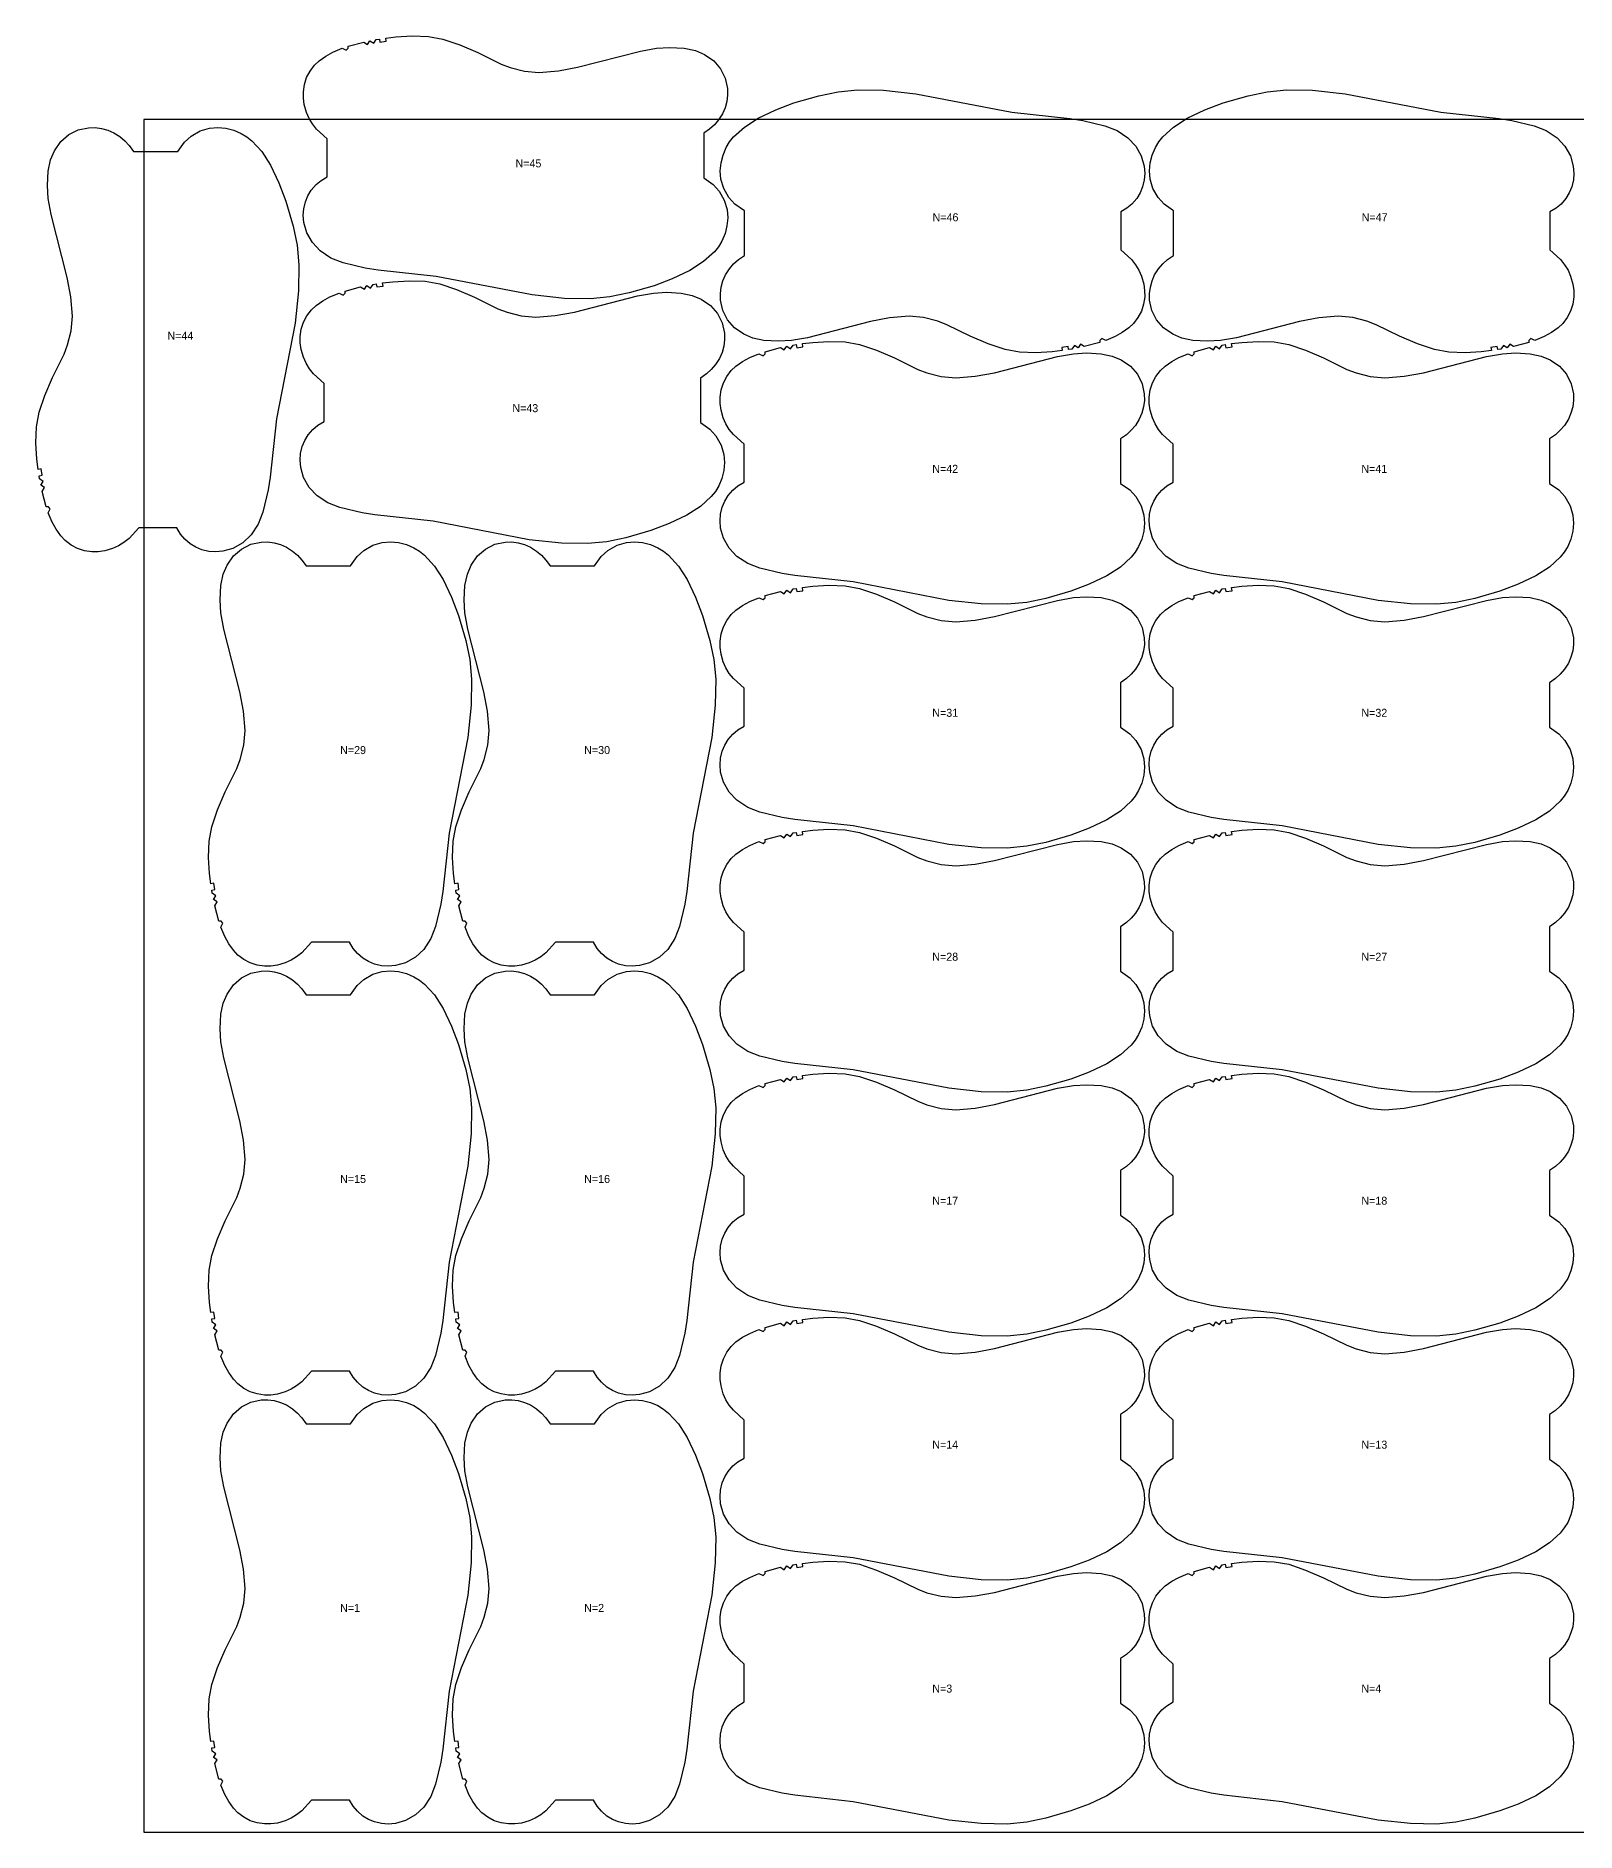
# Model space of a CAD drawing. Header units: inches. Extents: x -67 to 1970, y 0 to 1122.
# Drawn here: x -67 to 895, y 0 to 1122 of the extents above; entities that cross this region are included whole.
import ezdxf

# ---------------------------------------------------------------- set-up
doc = ezdxf.new("R2010")
doc.units = ezdxf.units.IN

msp = doc.modelspace()

# ---------------------------------------------------------------- linework, layer by layer
at = {"layer": '1'}
for points in [[(126.435, 1113.289), (127.669, 1114.4926), (127.695, 1115.8044), (137.345, 1118.4162), (139.713, 1116.8884), (141.258, 1119.2444), (143.582, 1117.6488), (145.193, 1119.9629), (147.167, 1120.2862), (147.479, 1118.3108), (151.396, 1118.8874), (151.124, 1120.8689), (157.473, 1121.6371), (167.613, 1122.2453), (177.764, 1121.8678), (186.758, 1120.2588), (197.341, 1116.6709), (208.559, 1111.8941), (223.14, 1104.7008), (228.838, 1102.5365), (237.693, 1100.2726), (246.788, 1099.4216), (258.927, 1100.4739), (270.922, 1102.6657), (310.28, 1112.8251), (320.295, 1114.5379), (328.402, 1115.0804), (337.529, 1114.5536), (344.472, 1113.0531), (350.099, 1110.7292), (355.935, 1106.6906), (360.258, 1101.718), (363.194, 1095.8221), (364.579, 1089.3802), (364.65, 1085.3188), (364.146, 1081.2863), (363.076, 1077.3685), (361.447, 1073.6508), (359.006, 1069.7869), (356.377, 1066.689), (353.376, 1063.9504), (349.692, 1061.3861), (349.692, 1033.5486), (355.534, 1029.41), (359.304, 1025.302), (362.571, 1019.5747), (364.279, 1013.7363), (364.692, 1008.679), (364.244, 1003.623), (363.002, 998.6993), (361.018, 994.0224), (358.907, 990.5577), (356.367, 987.391), (349.625, 981.2224), (341.135, 975.6581), (330.094, 970.4787), (318.69, 966.1791), (303.078, 961.6478), (291.14, 959.1704), (279.013, 957.959), (262.76, 958.2258), (242.559, 960.4123), (182.688, 971.9384), (146.32, 975.925), (138.288, 977.1765), (124.462, 980.5206), (116.886, 983.432), (110.126, 987.9155), (105.278, 993.1031), (101.755, 999.2628), (99.959, 1005.6032), (99.592, 1010.1591), (99.884, 1014.2096), (100.928, 1018.6567), (102.484, 1022.4073), (104.608, 1025.8673), (107.605, 1029.3144), (110.727, 1031.9121), (114.592, 1034.2513), (114.592, 1057.9596), (107.917, 1064.0749), (105.378, 1067.2416), (103.266, 1070.7063), (101.621, 1074.4237), (100.227, 1079.3081), (99.672, 1083.3316), (99.65, 1087.3948), (100.307, 1091.9131), (101.714, 1096.2586), (103.829, 1100.3104), (106.589, 1103.9508), (109.521, 1106.7535), (113.67, 1109.6844), (118.139, 1112.1042), (123.907, 1114.5201), (126.435, 1113.289)], [(598.339, 933.2483), (597.105, 932.0447), (597.079, 930.7329), (587.429, 928.1211), (585.061, 929.6489), (583.516, 927.2929), (581.192, 928.8885), (579.581, 926.5744), (577.607, 926.2511), (577.295, 928.2265), (573.378, 927.6499), (573.65, 925.6684), (567.302, 924.9002), (557.161, 924.292), (547.01, 924.6695), (538.016, 926.2785), (527.433, 929.8664), (516.215, 934.6432), (501.634, 941.8365), (495.936, 944.0008), (487.081, 946.2647), (477.986, 947.1157), (465.847, 946.0634), (453.852, 943.8716), (414.494, 933.7122), (404.479, 931.9994), (396.372, 931.4569), (387.245, 931.9837), (380.302, 933.4842), (374.675, 935.8081), (368.839, 939.8467), (364.516, 944.8193), (361.58, 950.7152), (360.195, 957.1571), (360.124, 961.2185), (360.628, 965.251), (361.698, 969.1688), (363.327, 972.8865), (365.768, 976.7504), (368.398, 979.8483), (371.398, 982.5869), (375.082, 985.1512), (375.082, 1012.9887), (369.24, 1017.1273), (365.47, 1021.2353), (362.203, 1026.9626), (360.495, 1032.801), (360.082, 1037.8583), (360.53, 1042.9143), (361.772, 1047.838), (363.756, 1052.5149), (365.867, 1055.9796), (368.407, 1059.1463), (375.149, 1065.3149), (383.639, 1070.8792), (394.68, 1076.0586), (406.084, 1080.3582), (421.696, 1084.8895), (433.634, 1087.3669), (445.761, 1088.5783), (462.014, 1088.3115), (482.215, 1086.125), (542.086, 1074.5989), (578.454, 1070.6123), (586.486, 1069.3608), (600.312, 1066.0167), (607.888, 1063.1053), (614.648, 1058.6218), (619.496, 1053.4342), (623.019, 1047.2745), (624.815, 1040.9341), (625.182, 1036.3782), (624.89, 1032.3277), (623.846, 1027.8806), (622.29, 1024.13), (620.166, 1020.67), (617.169, 1017.2229), (614.047, 1014.6252), (610.182, 1012.286), (610.182, 988.5777), (616.857, 982.4624), (619.396, 979.2957), (621.508, 975.831), (623.153, 972.1136), (624.547, 967.2292), (625.102, 963.2057), (625.124, 959.1425), (624.467, 954.6242), (623.06, 950.2787), (620.946, 946.2269), (618.185, 942.5865), (615.253, 939.7838), (611.104, 936.8529), (606.635, 934.4331), (600.867, 932.0172), (598.339, 933.2483)], [(866.369, 933.2473), (865.135, 932.0437), (865.109, 930.7319), (855.459, 928.1201), (853.091, 929.6479), (851.546, 927.2919), (849.222, 928.8875), (847.611, 926.5734), (845.637, 926.2501), (845.325, 928.2255), (841.408, 927.6489), (841.68, 925.6674), (835.332, 924.8992), (825.191, 924.291), (815.04, 924.6685), (806.046, 926.2775), (795.463, 929.8654), (784.245, 934.6422), (769.664, 941.8355), (763.966, 943.9998), (755.111, 946.2637), (746.016, 947.1147), (733.877, 946.0624), (721.882, 943.8706), (682.524, 933.7112), (672.509, 931.9984), (664.402, 931.4559), (655.275, 931.9827), (648.332, 933.4832), (642.705, 935.8071), (636.869, 939.8457), (632.546, 944.8183), (629.61, 950.7142), (628.225, 957.1561), (628.154, 961.2175), (628.658, 965.25), (629.728, 969.1678), (631.357, 972.8855), (633.798, 976.7494), (636.428, 979.8473), (639.428, 982.5859), (643.112, 985.1502), (643.112, 1012.9877), (637.27, 1017.1263), (633.5, 1021.2343), (630.233, 1026.9616), (628.525, 1032.8), (628.112, 1037.8573), (628.56, 1042.9133), (629.802, 1047.837), (631.786, 1052.5139), (633.897, 1055.9786), (636.437, 1059.1453), (643.179, 1065.3139), (651.669, 1070.8782), (662.709, 1076.0576), (674.113, 1080.3572), (689.726, 1084.8885), (701.664, 1087.3659), (713.791, 1088.5773), (730.044, 1088.3105), (750.245, 1086.124), (810.116, 1074.5979), (846.484, 1070.6113), (854.516, 1069.3598), (868.342, 1066.0157), (875.918, 1063.1043), (882.678, 1058.6208), (887.526, 1053.4332), (891.049, 1047.2735), (892.845, 1040.9331), (893.212, 1036.3772), (892.92, 1032.3267), (891.876, 1027.8796), (890.32, 1024.129), (888.196, 1020.669), (885.199, 1017.2219), (882.077, 1014.6242), (878.212, 1012.285), (878.212, 988.5767), (884.887, 982.4614), (887.426, 979.2947), (889.538, 975.83), (891.183, 972.1126), (892.577, 967.2282), (893.132, 963.2047), (893.154, 959.1415), (892.497, 954.6232), (891.09, 950.2777), (888.976, 946.2259), (886.215, 942.5855), (883.283, 939.7828), (879.134, 936.8519), (874.665, 934.4321), (868.897, 932.0162), (866.369, 933.2473)], [(0, 0), (1970, 0), (1970, 1070), (0, 1070), (0, 0)], [(-58.422, 826.7427), (-59.626, 827.9771), (-60.937, 828.0031), (-63.549, 837.6532), (-62.021, 840.0204), (-64.377, 841.5663), (-62.782, 843.8903), (-65.096, 845.5012), (-65.419, 847.4749), (-63.444, 847.7871), (-64.02, 851.7034), (-66.002, 851.4321), (-66.77, 857.7803), (-67.378, 867.9209), (-67.001, 878.0716), (-65.392, 887.0654), (-61.804, 897.649), (-57.027, 908.8667), (-49.834, 923.4474), (-47.669, 929.1458), (-45.406, 938.001), (-44.555, 947.0961), (-45.607, 959.2345), (-47.799, 971.2295), (-57.958, 1010.5879), (-59.671, 1020.6024), (-60.213, 1028.71), (-59.687, 1037.8364), (-58.186, 1044.7798), (-55.862, 1050.4064), (-51.824, 1056.2429), (-46.851, 1060.5656), (-40.955, 1063.5018), (-34.513, 1064.8866), (-30.452, 1064.9582), (-26.419, 1064.4538), (-22.502, 1063.3835), (-18.784, 1061.7547), (-14.92, 1059.3139), (-11.822, 1056.6843), (-9.083, 1053.684), (-6.519, 1049.9998), (21.318, 1049.9998), (25.457, 1055.8419), (29.565, 1059.6117), (35.292, 1062.8784), (41.131, 1064.5871), (46.188, 1064.9998), (51.244, 1064.5517), (56.168, 1063.3095), (60.845, 1061.326), (64.309, 1059.2145), (67.476, 1056.6746), (73.645, 1049.933), (79.209, 1041.4426), (84.388, 1030.4023), (88.688, 1018.9983), (93.219, 1003.3857), (95.697, 991.4474), (96.908, 979.3208), (96.641, 963.0677), (94.455, 942.8665), (82.929, 882.9959), (78.942, 846.6277), (77.69, 838.5959), (74.346, 824.77), (71.435, 817.1935), (66.951, 810.4338), (61.764, 805.5859), (55.604, 802.0627), (49.264, 800.2666), (44.708, 799.9), (40.657, 800.1921), (36.21, 801.2355), (32.46, 802.7914), (29, 804.916), (25.553, 807.9132), (22.955, 811.0348), (20.616, 814.9), (-3.093, 814.9), (-9.208, 808.2252), (-12.375, 805.6854), (-15.839, 803.5738), (-19.557, 801.9286), (-24.441, 800.5351), (-28.465, 799.9799), (-32.528, 799.9578), (-37.046, 800.6151), (-41.392, 802.0214), (-45.443, 804.1363), (-49.084, 806.8971), (-51.887, 809.8289), (-54.817, 813.9777), (-57.237, 818.4465), (-59.653, 824.2152), (-58.422, 826.7427)], [(124.493, 960.355), (125.727, 961.5586), (125.753, 962.8704), (135.403, 965.4822), (137.771, 963.9544), (139.316, 966.3104), (141.64, 964.7148), (143.251, 967.0289), (145.225, 967.3522), (145.537, 965.3768), (149.454, 965.9534), (149.182, 967.9349), (155.531, 968.7031), (165.671, 969.3113), (175.822, 968.9338), (184.816, 967.3248), (195.399, 963.7369), (206.617, 958.9601), (221.198, 951.7668), (226.896, 949.6025), (235.751, 947.3386), (244.846, 946.4876), (256.985, 947.5399), (268.98, 949.7317), (308.338, 959.8911), (318.353, 961.6039), (326.46, 962.1464), (335.587, 961.6196), (342.53, 960.1191), (348.157, 957.7952), (353.993, 953.7566), (358.316, 948.784), (361.252, 942.8881), (362.637, 936.4462), (362.708, 932.3848), (362.204, 928.3523), (361.134, 924.4345), (359.505, 920.7168), (357.064, 916.8529), (354.435, 913.755), (351.434, 911.0164), (347.75, 908.4521), (347.75, 880.6146), (353.592, 876.476), (357.362, 872.368), (360.629, 866.6407), (362.337, 860.8023), (362.75, 855.745), (362.302, 850.689), (361.06, 845.7653), (359.076, 841.0884), (356.965, 837.6237), (354.425, 834.457), (347.683, 828.2884), (339.193, 822.7241), (328.152, 817.5447), (316.748, 813.2451), (301.136, 808.7138), (289.198, 806.2364), (277.071, 805.025), (260.818, 805.2918), (240.617, 807.4783), (180.746, 819.0044), (144.378, 822.991), (136.346, 824.2425), (122.52, 827.5866), (114.944, 830.498), (108.184, 834.9815), (103.336, 840.1691), (99.813, 846.3288), (98.017, 852.6692), (97.65, 857.2251), (97.942, 861.2756), (98.986, 865.7227), (100.542, 869.4733), (102.666, 872.9333), (105.663, 876.3804), (108.785, 878.9781), (112.65, 881.3173), (112.65, 905.0256), (105.975, 911.1409), (103.436, 914.3076), (101.324, 917.7723), (99.679, 921.4897), (98.285, 926.3741), (97.73, 930.3976), (97.708, 934.4608), (98.365, 938.9791), (99.772, 943.3246), (101.887, 947.3764), (104.647, 951.0168), (107.579, 953.8195), (111.728, 956.7504), (116.197, 959.1702), (121.965, 961.5861), (124.493, 960.355)], [(386.753, 922.44), (387.987, 923.6436), (388.013, 924.9554), (397.663, 927.5672), (400.031, 926.0394), (401.576, 928.3954), (403.9, 926.7998), (405.511, 929.1139), (407.485, 929.4372), (407.797, 927.4618), (411.714, 928.0384), (411.442, 930.0199), (417.791, 930.7881), (427.931, 931.3963), (438.082, 931.0188), (447.076, 929.4098), (457.659, 925.8219), (468.877, 921.0451), (483.458, 913.8518), (489.156, 911.6875), (498.011, 909.4236), (507.106, 908.5726), (519.245, 909.6249), (531.24, 911.8167), (570.598, 921.9761), (580.613, 923.6889), (588.72, 924.2314), (597.847, 923.7046), (604.79, 922.2041), (610.417, 919.8802), (616.253, 915.8416), (620.576, 910.869), (623.512, 904.9731), (624.897, 898.5312), (624.968, 894.4698), (624.464, 890.4373), (623.394, 886.5195), (621.765, 882.8018), (619.324, 878.9379), (616.695, 875.84), (613.694, 873.1014), (610.01, 870.5371), (610.01, 842.6996), (615.852, 838.561), (619.622, 834.453), (622.889, 828.7257), (624.597, 822.8873), (625.01, 817.83), (624.562, 812.774), (623.32, 807.8503), (621.336, 803.1734), (619.225, 799.7087), (616.685, 796.542), (609.943, 790.3734), (601.453, 784.8091), (590.412, 779.6297), (579.008, 775.3301), (563.396, 770.7988), (551.458, 768.3214), (539.331, 767.11), (523.078, 767.3768), (502.877, 769.5633), (443.006, 781.0894), (406.638, 785.076), (398.606, 786.3275), (384.78, 789.6716), (377.204, 792.583), (370.444, 797.0665), (365.596, 802.2541), (362.073, 808.4138), (360.277, 814.7542), (359.91, 819.3101), (360.202, 823.3606), (361.246, 827.8077), (362.802, 831.5583), (364.926, 835.0183), (367.923, 838.4654), (371.045, 841.0631), (374.91, 843.4023), (374.91, 867.1106), (368.235, 873.2259), (365.696, 876.3926), (363.584, 879.8573), (361.939, 883.5747), (360.545, 888.4591), (359.99, 892.4826), (359.968, 896.5458), (360.625, 901.0641), (362.032, 905.4096), (364.147, 909.4614), (366.907, 913.1018), (369.839, 915.9045), (373.988, 918.8354), (378.457, 921.2552), (384.225, 923.6711), (386.753, 922.44)], [(654.751, 922.44), (655.985, 923.6436), (656.011, 924.9554), (665.661, 927.5672), (668.029, 926.0394), (669.575, 928.3954), (671.899, 926.7998), (673.509, 929.1139), (675.483, 929.4372), (675.795, 927.4618), (679.712, 928.0384), (679.44, 930.0199), (685.789, 930.7881), (695.929, 931.3963), (706.08, 931.0188), (715.074, 929.4098), (725.657, 925.8219), (736.875, 921.0451), (751.456, 913.8518), (757.154, 911.6875), (766.009, 909.4236), (775.104, 908.5726), (787.243, 909.6249), (799.238, 911.8167), (838.596, 921.9761), (848.611, 923.6889), (856.718, 924.2314), (865.845, 923.7046), (872.788, 922.2041), (878.415, 919.8802), (884.251, 915.8416), (888.574, 910.869), (891.51, 904.9731), (892.895, 898.5312), (892.966, 894.4698), (892.462, 890.4373), (891.392, 886.5195), (889.763, 882.8018), (887.322, 878.9379), (884.693, 875.84), (881.692, 873.1014), (878.008, 870.5371), (878.008, 842.6996), (883.85, 838.561), (887.62, 834.453), (890.887, 828.7257), (892.595, 822.8873), (893.008, 817.83), (892.56, 812.774), (891.318, 807.8503), (889.334, 803.1734), (887.223, 799.7087), (884.683, 796.542), (877.941, 790.3734), (869.451, 784.8091), (858.411, 779.6297), (847.007, 775.3301), (831.394, 770.7988), (819.456, 768.3214), (807.329, 767.11), (791.076, 767.3768), (770.875, 769.5633), (711.004, 781.0894), (674.636, 785.076), (666.604, 786.3275), (652.778, 789.6716), (645.202, 792.583), (638.442, 797.0665), (633.594, 802.2541), (630.071, 808.4138), (628.275, 814.7542), (627.908, 819.3101), (628.2, 823.3606), (629.244, 827.8077), (630.8, 831.5583), (632.924, 835.0183), (635.921, 838.4654), (639.043, 841.0631), (642.908, 843.4023), (642.908, 867.1106), (636.233, 873.2259), (633.694, 876.3926), (631.582, 879.8573), (629.937, 883.5747), (628.543, 888.4591), (627.988, 892.4826), (627.966, 896.5458), (628.623, 901.0641), (630.03, 905.4096), (632.145, 909.4614), (634.905, 913.1018), (637.837, 915.9045), (641.986, 918.8354), (646.455, 921.2552), (652.223, 923.6711), (654.751, 922.44)], [(49.42, 567.8427), (48.216, 569.0771), (46.905, 569.1031), (44.293, 578.7532), (45.821, 581.1204), (43.465, 582.6663), (45.06, 584.9903), (42.746, 586.6012), (42.423, 588.5749), (44.398, 588.8871), (43.822, 592.8034), (41.84, 592.5321), (41.072, 598.8803), (40.464, 609.0209), (40.841, 619.1716), (42.45, 628.1654), (46.038, 638.749), (50.815, 649.9667), (58.008, 664.5474), (60.173, 670.2458), (62.436, 679.101), (63.287, 688.1961), (62.235, 700.3345), (60.043, 712.3295), (49.884, 751.6879), (48.171, 761.7024), (47.629, 769.81), (48.155, 778.9364), (49.656, 785.8798), (51.98, 791.5064), (56.018, 797.3429), (60.991, 801.6656), (66.887, 804.6018), (73.329, 805.9866), (77.39, 806.0582), (81.423, 805.5538), (85.341, 804.4835), (89.058, 802.8547), (92.922, 800.4139), (96.02, 797.7843), (98.759, 794.784), (101.323, 791.0998), (129.16, 791.0998), (133.299, 796.9419), (137.407, 800.7117), (143.134, 803.9784), (148.973, 805.6871), (154.03, 806.0998), (159.086, 805.6517), (164.01, 804.4095), (168.687, 802.426), (172.151, 800.3145), (175.318, 797.7746), (181.487, 791.033), (187.051, 782.5426), (192.23, 771.5023), (196.53, 760.0983), (201.061, 744.4857), (203.539, 732.5474), (204.75, 720.4208), (204.483, 704.1677), (202.297, 683.9665), (190.771, 624.0959), (186.784, 587.7277), (185.533, 579.6959), (182.188, 565.87), (179.277, 558.2935), (174.794, 551.5338), (169.606, 546.6859), (163.446, 543.1627), (157.106, 541.3666), (152.55, 541), (148.499, 541.2921), (144.052, 542.3355), (140.302, 543.8914), (136.842, 546.016), (133.395, 549.0132), (130.797, 552.1348), (128.458, 556), (104.749, 556), (98.634, 549.3252), (95.467, 546.7854), (92.003, 544.6738), (88.285, 543.0286), (83.401, 541.6351), (79.377, 541.0799), (75.314, 541.0578), (70.796, 541.7151), (66.45, 543.1214), (62.399, 545.2363), (58.758, 547.9971), (55.956, 550.9289), (53.025, 555.0777), (50.605, 559.5465), (48.189, 565.3152), (49.42, 567.8427)], [(201.84, 567.8427), (200.636, 569.0771), (199.325, 569.1031), (196.713, 578.7532), (198.241, 581.1204), (195.885, 582.6663), (197.48, 584.9903), (195.166, 586.6012), (194.843, 588.5749), (196.818, 588.8871), (196.242, 592.8034), (194.26, 592.5321), (193.492, 598.8803), (192.884, 609.0209), (193.261, 619.1716), (194.87, 628.1654), (198.458, 638.749), (203.235, 649.9667), (210.428, 664.5474), (212.593, 670.2458), (214.856, 679.101), (215.707, 688.1961), (214.655, 700.3345), (212.463, 712.3295), (202.304, 751.6879), (200.591, 761.7024), (200.049, 769.81), (200.575, 778.9364), (202.076, 785.8798), (204.4, 791.5064), (208.438, 797.3429), (213.411, 801.6656), (219.307, 804.6018), (225.749, 805.9866), (229.81, 806.0582), (233.843, 805.5538), (237.761, 804.4835), (241.478, 802.8547), (245.342, 800.4139), (248.44, 797.7843), (251.179, 794.784), (253.743, 791.0998), (281.58, 791.0998), (285.719, 796.9419), (289.827, 800.7117), (295.554, 803.9784), (301.393, 805.6871), (306.45, 806.0998), (311.506, 805.6517), (316.43, 804.4095), (321.107, 802.426), (324.571, 800.3145), (327.738, 797.7746), (333.907, 791.033), (339.471, 782.5426), (344.65, 771.5023), (348.95, 760.0983), (353.481, 744.4857), (355.959, 732.5474), (357.17, 720.4208), (356.903, 704.1677), (354.717, 683.9665), (343.191, 624.0959), (339.204, 587.7277), (337.953, 579.6959), (334.608, 565.87), (331.697, 558.2935), (327.214, 551.5338), (322.026, 546.6859), (315.866, 543.1627), (309.526, 541.3666), (304.97, 541), (300.919, 541.2921), (296.472, 542.3355), (292.722, 543.8914), (289.262, 546.016), (285.815, 549.0132), (283.217, 552.1348), (280.878, 556), (257.169, 556), (251.054, 549.3252), (247.887, 546.7854), (244.423, 544.6738), (240.705, 543.0286), (235.821, 541.6351), (231.797, 541.0799), (227.734, 541.0578), (223.216, 541.7151), (218.87, 543.1214), (214.819, 545.2363), (211.178, 547.9971), (208.376, 550.9289), (205.445, 555.0777), (203.025, 559.5465), (200.609, 565.3152), (201.84, 567.8427)], [(386.753, 770.018), (387.987, 771.2216), (388.013, 772.5334), (397.663, 775.1452), (400.031, 773.6174), (401.576, 775.9734), (403.9, 774.3778), (405.511, 776.6919), (407.485, 777.0152), (407.797, 775.0398), (411.714, 775.6164), (411.442, 777.5979), (417.791, 778.3661), (427.931, 778.9743), (438.082, 778.5968), (447.076, 776.9878), (457.659, 773.3999), (468.877, 768.6231), (483.458, 761.4298), (489.156, 759.2655), (498.011, 757.0016), (507.106, 756.1506), (519.245, 757.2029), (531.24, 759.3947), (570.598, 769.5541), (580.613, 771.2669), (588.72, 771.8094), (597.847, 771.2826), (604.79, 769.7821), (610.417, 767.4582), (616.253, 763.4196), (620.576, 758.447), (623.512, 752.5511), (624.897, 746.1092), (624.968, 742.0478), (624.464, 738.0153), (623.394, 734.0975), (621.765, 730.3798), (619.324, 726.5159), (616.695, 723.418), (613.694, 720.6794), (610.01, 718.1151), (610.01, 690.2776), (615.852, 686.139), (619.622, 682.031), (622.889, 676.3037), (624.597, 670.4653), (625.01, 665.408), (624.562, 660.352), (623.32, 655.4283), (621.336, 650.7514), (619.225, 647.2867), (616.685, 644.12), (609.943, 637.9514), (601.453, 632.3871), (590.412, 627.2077), (579.008, 622.9081), (563.396, 618.3768), (551.458, 615.8994), (539.331, 614.688), (523.078, 614.9548), (502.877, 617.1413), (443.006, 628.6674), (406.638, 632.654), (398.606, 633.9055), (384.78, 637.2496), (377.204, 640.161), (370.444, 644.6445), (365.596, 649.8321), (362.073, 655.9918), (360.277, 662.3322), (359.91, 666.8881), (360.202, 670.9386), (361.246, 675.3857), (362.802, 679.1363), (364.926, 682.5963), (367.923, 686.0434), (371.045, 688.6411), (374.91, 690.9803), (374.91, 714.6886), (368.235, 720.8039), (365.696, 723.9706), (363.584, 727.4353), (361.939, 731.1527), (360.545, 736.0371), (359.99, 740.0606), (359.968, 744.1238), (360.625, 748.6421), (362.032, 752.9876), (364.147, 757.0394), (366.907, 760.6798), (369.839, 763.4825), (373.988, 766.4134), (378.457, 768.8332), (384.225, 771.2491), (386.753, 770.018)], [(654.751, 770.018), (655.985, 771.2216), (656.011, 772.5334), (665.661, 775.1452), (668.029, 773.6174), (669.575, 775.9734), (671.899, 774.3778), (673.509, 776.6919), (675.483, 777.0152), (675.795, 775.0398), (679.712, 775.6164), (679.44, 777.5979), (685.789, 778.3661), (695.929, 778.9743), (706.08, 778.5968), (715.074, 776.9878), (725.657, 773.3999), (736.875, 768.6231), (751.456, 761.4298), (757.154, 759.2655), (766.009, 757.0016), (775.104, 756.1506), (787.243, 757.2029), (799.238, 759.3947), (838.596, 769.5541), (848.611, 771.2669), (856.718, 771.8094), (865.845, 771.2826), (872.788, 769.7821), (878.415, 767.4582), (884.251, 763.4196), (888.574, 758.447), (891.51, 752.5511), (892.895, 746.1092), (892.966, 742.0478), (892.462, 738.0153), (891.392, 734.0975), (889.763, 730.3798), (887.322, 726.5159), (884.693, 723.418), (881.692, 720.6794), (878.008, 718.1151), (878.008, 690.2776), (883.85, 686.139), (887.62, 682.031), (890.887, 676.3037), (892.595, 670.4653), (893.008, 665.408), (892.56, 660.352), (891.318, 655.4283), (889.334, 650.7514), (887.223, 647.2867), (884.683, 644.12), (877.941, 637.9514), (869.451, 632.3871), (858.411, 627.2077), (847.007, 622.9081), (831.394, 618.3768), (819.456, 615.8994), (807.329, 614.688), (791.076, 614.9548), (770.875, 617.1413), (711.004, 628.6674), (674.636, 632.654), (666.604, 633.9055), (652.778, 637.2496), (645.202, 640.161), (638.442, 644.6445), (633.594, 649.8321), (630.071, 655.9918), (628.275, 662.3322), (627.908, 666.8881), (628.2, 670.9386), (629.244, 675.3857), (630.8, 679.1363), (632.924, 682.5963), (635.921, 686.0434), (639.043, 688.6411), (642.908, 690.9803), (642.908, 714.6886), (636.233, 720.8039), (633.694, 723.9706), (631.582, 727.4353), (629.937, 731.1527), (628.543, 736.0371), (627.988, 740.0606), (627.966, 744.1238), (628.623, 748.6421), (630.03, 752.9876), (632.145, 757.0394), (634.905, 760.6798), (637.837, 763.4825), (641.986, 766.4134), (646.455, 768.8332), (652.223, 771.2491), (654.751, 770.018)], [(386.753, 617.596), (387.987, 618.7996), (388.013, 620.1114), (397.663, 622.7232), (400.031, 621.1954), (401.576, 623.5514), (403.9, 621.9558), (405.511, 624.2699), (407.485, 624.5932), (407.797, 622.6178), (411.714, 623.1944), (411.442, 625.1759), (417.791, 625.9441), (427.931, 626.5523), (438.082, 626.1748), (447.076, 624.5658), (457.659, 620.9779), (468.877, 616.2011), (483.458, 609.0078), (489.156, 606.8435), (498.011, 604.5796), (507.106, 603.7286), (519.245, 604.7809), (531.24, 606.9727), (570.598, 617.1321), (580.613, 618.8449), (588.72, 619.3874), (597.847, 618.8606), (604.79, 617.3601), (610.417, 615.0362), (616.253, 610.9976), (620.576, 606.025), (623.512, 600.1291), (624.897, 593.6872), (624.968, 589.6258), (624.464, 585.5933), (623.394, 581.6755), (621.765, 577.9578), (619.324, 574.0939), (616.695, 570.996), (613.694, 568.2574), (610.01, 565.6931), (610.01, 537.8556), (615.852, 533.717), (619.622, 529.609), (622.889, 523.8817), (624.597, 518.0433), (625.01, 512.986), (624.562, 507.93), (623.32, 503.0063), (621.336, 498.3294), (619.225, 494.8647), (616.685, 491.698), (609.943, 485.5294), (601.453, 479.9651), (590.412, 474.7857), (579.008, 470.4861), (563.396, 465.9548), (551.458, 463.4774), (539.331, 462.266), (523.078, 462.5328), (502.877, 464.7193), (443.006, 476.2454), (406.638, 480.232), (398.606, 481.4835), (384.78, 484.8276), (377.204, 487.739), (370.444, 492.2225), (365.596, 497.4101), (362.073, 503.5698), (360.277, 509.9102), (359.91, 514.4661), (360.202, 518.5166), (361.246, 522.9637), (362.802, 526.7143), (364.926, 530.1743), (367.923, 533.6214), (371.045, 536.2191), (374.91, 538.5583), (374.91, 562.2666), (368.235, 568.3819), (365.696, 571.5486), (363.584, 575.0133), (361.939, 578.7307), (360.545, 583.6151), (359.99, 587.6386), (359.968, 591.7018), (360.625, 596.2201), (362.032, 600.5656), (364.147, 604.6174), (366.907, 608.2578), (369.839, 611.0605), (373.988, 613.9914), (378.457, 616.4112), (384.225, 618.8271), (386.753, 617.596)], [(654.751, 617.596), (655.985, 618.7996), (656.011, 620.1114), (665.661, 622.7232), (668.029, 621.1954), (669.575, 623.5514), (671.899, 621.9558), (673.509, 624.2699), (675.483, 624.5932), (675.795, 622.6178), (679.712, 623.1944), (679.44, 625.1759), (685.789, 625.9441), (695.929, 626.5523), (706.08, 626.1748), (715.074, 624.5658), (725.657, 620.9779), (736.875, 616.2011), (751.456, 609.0078), (757.154, 606.8435), (766.009, 604.5796), (775.104, 603.7286), (787.243, 604.7809), (799.238, 606.9727), (838.596, 617.1321), (848.611, 618.8449), (856.718, 619.3874), (865.845, 618.8606), (872.788, 617.3601), (878.415, 615.0362), (884.251, 610.9976), (888.574, 606.025), (891.51, 600.1291), (892.895, 593.6872), (892.966, 589.6258), (892.462, 585.5933), (891.392, 581.6755), (889.763, 577.9578), (887.322, 574.0939), (884.693, 570.996), (881.692, 568.2574), (878.008, 565.6931), (878.008, 537.8556), (883.85, 533.717), (887.62, 529.609), (890.887, 523.8817), (892.595, 518.0433), (893.008, 512.986), (892.56, 507.93), (891.318, 503.0063), (889.334, 498.3294), (887.223, 494.8647), (884.683, 491.698), (877.941, 485.5294), (869.451, 479.9651), (858.411, 474.7857), (847.007, 470.4861), (831.394, 465.9548), (819.456, 463.4774), (807.329, 462.266), (791.076, 462.5328), (770.875, 464.7193), (711.004, 476.2454), (674.636, 480.232), (666.604, 481.4835), (652.778, 484.8276), (645.202, 487.739), (638.442, 492.2225), (633.594, 497.4101), (630.071, 503.5698), (628.275, 509.9102), (627.908, 514.4661), (628.2, 518.5166), (629.244, 522.9637), (630.8, 526.7143), (632.924, 530.1743), (635.921, 533.6214), (639.043, 536.2191), (642.908, 538.5583), (642.908, 562.2666), (636.233, 568.3819), (633.694, 571.5486), (631.582, 575.0133), (629.937, 578.7307), (628.543, 583.6151), (627.988, 587.6386), (627.966, 591.7018), (628.623, 596.2201), (630.03, 600.5656), (632.145, 604.6174), (634.905, 608.2578), (637.837, 611.0605), (641.986, 613.9914), (646.455, 616.4112), (652.223, 618.8271), (654.751, 617.596)], [(49.42, 299.8427), (48.216, 301.0771), (46.905, 301.1031), (44.293, 310.7532), (45.821, 313.1204), (43.465, 314.6663), (45.06, 316.9903), (42.746, 318.6012), (42.423, 320.5749), (44.398, 320.8871), (43.822, 324.8034), (41.84, 324.5321), (41.072, 330.8803), (40.464, 341.0209), (40.841, 351.1716), (42.45, 360.1654), (46.038, 370.749), (50.815, 381.9667), (58.008, 396.5474), (60.173, 402.2458), (62.436, 411.101), (63.287, 420.1961), (62.235, 432.3345), (60.043, 444.3295), (49.884, 483.6879), (48.171, 493.7024), (47.629, 501.81), (48.155, 510.9364), (49.656, 517.8798), (51.98, 523.5064), (56.018, 529.3429), (60.991, 533.6656), (66.887, 536.6018), (73.329, 537.9866), (77.39, 538.0582), (81.423, 537.5538), (85.341, 536.4835), (89.058, 534.8547), (92.922, 532.4139), (96.02, 529.7843), (98.759, 526.784), (101.323, 523.0998), (129.16, 523.0998), (133.299, 528.9419), (137.407, 532.7117), (143.134, 535.9784), (148.973, 537.6871), (154.03, 538.0998), (159.086, 537.6517), (164.01, 536.4095), (168.687, 534.426), (172.151, 532.3145), (175.318, 529.7746), (181.487, 523.033), (187.051, 514.5426), (192.23, 503.5023), (196.53, 492.0983), (201.061, 476.4857), (203.539, 464.5474), (204.75, 452.4208), (204.483, 436.1677), (202.297, 415.9665), (190.771, 356.0959), (186.784, 319.7277), (185.533, 311.6959), (182.188, 297.87), (179.277, 290.2935), (174.794, 283.5338), (169.606, 278.6859), (163.446, 275.1627), (157.106, 273.3666), (152.55, 273), (148.499, 273.2921), (144.052, 274.3355), (140.302, 275.8914), (136.842, 278.016), (133.395, 281.0132), (130.797, 284.1348), (128.458, 288), (104.749, 288), (98.634, 281.3252), (95.467, 278.7854), (92.003, 276.6738), (88.285, 275.0286), (83.401, 273.6351), (79.377, 273.0799), (75.314, 273.0578), (70.796, 273.7151), (66.45, 275.1214), (62.399, 277.2363), (58.758, 279.9971), (55.956, 282.9289), (53.025, 287.0777), (50.605, 291.5465), (48.189, 297.3152), (49.42, 299.8427)], [(201.84, 299.8427), (200.636, 301.0771), (199.325, 301.1031), (196.713, 310.7532), (198.241, 313.1204), (195.885, 314.6663), (197.48, 316.9903), (195.166, 318.6012), (194.843, 320.5749), (196.818, 320.8871), (196.242, 324.8034), (194.26, 324.5321), (193.492, 330.8803), (192.884, 341.0209), (193.261, 351.1716), (194.87, 360.1654), (198.458, 370.749), (203.235, 381.9667), (210.428, 396.5474), (212.593, 402.2458), (214.856, 411.101), (215.707, 420.1961), (214.655, 432.3345), (212.463, 444.3295), (202.304, 483.6879), (200.591, 493.7024), (200.049, 501.81), (200.575, 510.9364), (202.076, 517.8798), (204.4, 523.5064), (208.438, 529.3429), (213.411, 533.6656), (219.307, 536.6018), (225.749, 537.9866), (229.81, 538.0582), (233.843, 537.5538), (237.761, 536.4835), (241.478, 534.8547), (245.342, 532.4139), (248.44, 529.7843), (251.179, 526.784), (253.743, 523.0998), (281.58, 523.0998), (285.719, 528.9419), (289.827, 532.7117), (295.554, 535.9784), (301.393, 537.6871), (306.45, 538.0998), (311.506, 537.6517), (316.43, 536.4095), (321.107, 534.426), (324.571, 532.3145), (327.738, 529.7746), (333.907, 523.033), (339.471, 514.5426), (344.65, 503.5023), (348.95, 492.0983), (353.481, 476.4857), (355.959, 464.5474), (357.17, 452.4208), (356.903, 436.1677), (354.717, 415.9665), (343.191, 356.0959), (339.204, 319.7277), (337.953, 311.6959), (334.608, 297.87), (331.697, 290.2935), (327.214, 283.5338), (322.026, 278.6859), (315.866, 275.1627), (309.526, 273.3666), (304.97, 273), (300.919, 273.2921), (296.472, 274.3355), (292.722, 275.8914), (289.262, 278.016), (285.815, 281.0132), (283.217, 284.1348), (280.878, 288), (257.169, 288), (251.054, 281.3252), (247.887, 278.7854), (244.423, 276.6738), (240.705, 275.0286), (235.821, 273.6351), (231.797, 273.0799), (227.734, 273.0578), (223.216, 273.7151), (218.87, 275.1214), (214.819, 277.2363), (211.178, 279.9971), (208.376, 282.9289), (205.445, 287.0777), (203.025, 291.5465), (200.609, 297.3152), (201.84, 299.8427)], [(386.753, 465.174), (387.987, 466.3776), (388.013, 467.6894), (397.663, 470.3012), (400.031, 468.7734), (401.576, 471.1294), (403.9, 469.5338), (405.511, 471.8479), (407.485, 472.1712), (407.797, 470.1958), (411.714, 470.7724), (411.442, 472.7539), (417.791, 473.5221), (427.931, 474.1303), (438.082, 473.7528), (447.076, 472.1438), (457.659, 468.5559), (468.877, 463.7791), (483.458, 456.5858), (489.156, 454.4215), (498.011, 452.1576), (507.106, 451.3066), (519.245, 452.3589), (531.24, 454.5507), (570.598, 464.7101), (580.613, 466.4229), (588.72, 466.9654), (597.847, 466.4386), (604.79, 464.9381), (610.417, 462.6142), (616.253, 458.5756), (620.576, 453.603), (623.512, 447.7071), (624.897, 441.2652), (624.968, 437.2038), (624.464, 433.1713), (623.394, 429.2535), (621.765, 425.5358), (619.324, 421.6719), (616.695, 418.574), (613.694, 415.8354), (610.01, 413.2711), (610.01, 385.4336), (615.852, 381.295), (619.622, 377.187), (622.889, 371.4597), (624.597, 365.6213), (625.01, 360.564), (624.562, 355.508), (623.32, 350.5843), (621.336, 345.9074), (619.225, 342.4427), (616.685, 339.276), (609.943, 333.1074), (601.453, 327.5431), (590.412, 322.3637), (579.008, 318.0641), (563.396, 313.5328), (551.458, 311.0554), (539.331, 309.844), (523.078, 310.1108), (502.877, 312.2973), (443.006, 323.8234), (406.638, 327.81), (398.606, 329.0615), (384.78, 332.4056), (377.204, 335.317), (370.444, 339.8005), (365.596, 344.9881), (362.073, 351.1478), (360.277, 357.4882), (359.91, 362.0441), (360.202, 366.0946), (361.246, 370.5417), (362.802, 374.2923), (364.926, 377.7523), (367.923, 381.1994), (371.045, 383.7971), (374.91, 386.1363), (374.91, 409.8446), (368.235, 415.9599), (365.696, 419.1266), (363.584, 422.5913), (361.939, 426.3087), (360.545, 431.1931), (359.99, 435.2166), (359.968, 439.2798), (360.625, 443.7981), (362.032, 448.1436), (364.147, 452.1954), (366.907, 455.8358), (369.839, 458.6385), (373.988, 461.5694), (378.457, 463.9892), (384.225, 466.4051), (386.753, 465.174)], [(654.751, 465.174), (655.985, 466.3776), (656.011, 467.6894), (665.661, 470.3012), (668.029, 468.7734), (669.575, 471.1294), (671.899, 469.5338), (673.509, 471.8479), (675.483, 472.1712), (675.795, 470.1958), (679.712, 470.7724), (679.44, 472.7539), (685.789, 473.5221), (695.929, 474.1303), (706.08, 473.7528), (715.074, 472.1438), (725.657, 468.5559), (736.875, 463.7791), (751.456, 456.5858), (757.154, 454.4215), (766.009, 452.1576), (775.104, 451.3066), (787.243, 452.3589), (799.238, 454.5507), (838.596, 464.7101), (848.611, 466.4229), (856.718, 466.9654), (865.845, 466.4386), (872.788, 464.9381), (878.415, 462.6142), (884.251, 458.5756), (888.574, 453.603), (891.51, 447.7071), (892.895, 441.2652), (892.966, 437.2038), (892.462, 433.1713), (891.392, 429.2535), (889.763, 425.5358), (887.322, 421.6719), (884.693, 418.574), (881.692, 415.8354), (878.008, 413.2711), (878.008, 385.4336), (883.85, 381.295), (887.62, 377.187), (890.887, 371.4597), (892.595, 365.6213), (893.008, 360.564), (892.56, 355.508), (891.318, 350.5843), (889.334, 345.9074), (887.223, 342.4427), (884.683, 339.276), (877.941, 333.1074), (869.451, 327.5431), (858.411, 322.3637), (847.007, 318.0641), (831.394, 313.5328), (819.456, 311.0554), (807.329, 309.844), (791.076, 310.1108), (770.875, 312.2973), (711.004, 323.8234), (674.636, 327.81), (666.604, 329.0615), (652.778, 332.4056), (645.202, 335.317), (638.442, 339.8005), (633.594, 344.9881), (630.071, 351.1478), (628.275, 357.4882), (627.908, 362.0441), (628.2, 366.0946), (629.244, 370.5417), (630.8, 374.2923), (632.924, 377.7523), (635.921, 381.1994), (639.043, 383.7971), (642.908, 386.1363), (642.908, 409.8446), (636.233, 415.9599), (633.694, 419.1266), (631.582, 422.5913), (629.937, 426.3087), (628.543, 431.1931), (627.988, 435.2166), (627.966, 439.2798), (628.623, 443.7981), (630.03, 448.1436), (632.145, 452.1954), (634.905, 455.8358), (637.837, 458.6385), (641.986, 461.5694), (646.455, 463.9892), (652.223, 466.4051), (654.751, 465.174)], [(386.753, 312.752), (387.987, 313.9556), (388.013, 315.2674), (397.663, 317.8792), (400.031, 316.3514), (401.576, 318.7074), (403.9, 317.1118), (405.511, 319.4259), (407.485, 319.7492), (407.797, 317.7738), (411.714, 318.3504), (411.442, 320.3319), (417.791, 321.1001), (427.931, 321.7083), (438.082, 321.3308), (447.076, 319.7218), (457.659, 316.1339), (468.877, 311.3571), (483.458, 304.1638), (489.156, 301.9995), (498.011, 299.7356), (507.106, 298.8846), (519.245, 299.9369), (531.24, 302.1287), (570.598, 312.2881), (580.613, 314.0009), (588.72, 314.5434), (597.847, 314.0166), (604.79, 312.5161), (610.417, 310.1922), (616.253, 306.1536), (620.576, 301.181), (623.512, 295.2851), (624.897, 288.8432), (624.968, 284.7818), (624.464, 280.7493), (623.394, 276.8315), (621.765, 273.1138), (619.324, 269.2499), (616.695, 266.152), (613.694, 263.4134), (610.01, 260.8491), (610.01, 233.0116), (615.852, 228.873), (619.622, 224.765), (622.889, 219.0377), (624.597, 213.1993), (625.01, 208.142), (624.562, 203.086), (623.32, 198.1623), (621.336, 193.4854), (619.225, 190.0207), (616.685, 186.854), (609.943, 180.6854), (601.453, 175.1211), (590.412, 169.9417), (579.008, 165.6421), (563.396, 161.1108), (551.458, 158.6334), (539.331, 157.422), (523.078, 157.6888), (502.877, 159.8753), (443.006, 171.4014), (406.638, 175.388), (398.606, 176.6395), (384.78, 179.9836), (377.204, 182.895), (370.444, 187.3785), (365.596, 192.5661), (362.073, 198.7258), (360.277, 205.0662), (359.91, 209.6221), (360.202, 213.6726), (361.246, 218.1197), (362.802, 221.8703), (364.926, 225.3303), (367.923, 228.7774), (371.045, 231.3751), (374.91, 233.7143), (374.91, 257.4226), (368.235, 263.5379), (365.696, 266.7046), (363.584, 270.1693), (361.939, 273.8867), (360.545, 278.7711), (359.99, 282.7946), (359.968, 286.8578), (360.625, 291.3761), (362.032, 295.7216), (364.147, 299.7734), (366.907, 303.4138), (369.839, 306.2165), (373.988, 309.1474), (378.457, 311.5672), (384.225, 313.9831), (386.753, 312.752)], [(654.751, 312.752), (655.985, 313.9556), (656.011, 315.2674), (665.661, 317.8792), (668.029, 316.3514), (669.575, 318.7074), (671.899, 317.1118), (673.509, 319.4259), (675.483, 319.7492), (675.795, 317.7738), (679.712, 318.3504), (679.44, 320.3319), (685.789, 321.1001), (695.929, 321.7083), (706.08, 321.3308), (715.074, 319.7218), (725.657, 316.1339), (736.875, 311.3571), (751.456, 304.1638), (757.154, 301.9995), (766.009, 299.7356), (775.104, 298.8846), (787.243, 299.9369), (799.238, 302.1287), (838.596, 312.2881), (848.611, 314.0009), (856.718, 314.5434), (865.845, 314.0166), (872.788, 312.5161), (878.415, 310.1922), (884.251, 306.1536), (888.574, 301.181), (891.51, 295.2851), (892.895, 288.8432), (892.966, 284.7818), (892.462, 280.7493), (891.392, 276.8315), (889.763, 273.1138), (887.322, 269.2499), (884.693, 266.152), (881.692, 263.4134), (878.008, 260.8491), (878.008, 233.0116), (883.85, 228.873), (887.62, 224.765), (890.887, 219.0377), (892.595, 213.1993), (893.008, 208.142), (892.56, 203.086), (891.318, 198.1623), (889.334, 193.4854), (887.223, 190.0207), (884.683, 186.854), (877.941, 180.6854), (869.451, 175.1211), (858.411, 169.9417), (847.007, 165.6421), (831.394, 161.1108), (819.456, 158.6334), (807.329, 157.422), (791.076, 157.6888), (770.875, 159.8753), (711.004, 171.4014), (674.636, 175.388), (666.604, 176.6395), (652.778, 179.9836), (645.202, 182.895), (638.442, 187.3785), (633.594, 192.5661), (630.071, 198.7258), (628.275, 205.0662), (627.908, 209.6221), (628.2, 213.6726), (629.244, 218.1197), (630.8, 221.8703), (632.924, 225.3303), (635.921, 228.7774), (639.043, 231.3751), (642.908, 233.7143), (642.908, 257.4226), (636.233, 263.5379), (633.694, 266.7046), (631.582, 270.1693), (629.937, 273.8867), (628.543, 278.7711), (627.988, 282.7946), (627.966, 286.8578), (628.623, 291.3761), (630.03, 295.7216), (632.145, 299.7734), (634.905, 303.4138), (637.837, 306.2165), (641.986, 309.1474), (646.455, 311.5672), (652.223, 313.9831), (654.751, 312.752)], [(49.42, 31.8427), (48.216, 33.0771), (46.905, 33.1031), (44.293, 42.7532), (45.821, 45.1204), (43.465, 46.6663), (45.06, 48.9903), (42.746, 50.6012), (42.423, 52.5749), (44.398, 52.8871), (43.822, 56.8034), (41.84, 56.5321), (41.072, 62.8803), (40.464, 73.0209), (40.841, 83.1716), (42.45, 92.1654), (46.038, 102.749), (50.815, 113.9667), (58.008, 128.5474), (60.173, 134.2458), (62.436, 143.101), (63.287, 152.1961), (62.235, 164.3345), (60.043, 176.3295), (49.884, 215.6879), (48.171, 225.7024), (47.629, 233.81), (48.155, 242.9364), (49.656, 249.8798), (51.98, 255.5064), (56.018, 261.3429), (60.991, 265.6656), (66.887, 268.6018), (73.329, 269.9866), (77.39, 270.0582), (81.423, 269.5538), (85.341, 268.4835), (89.058, 266.8547), (92.922, 264.4139), (96.02, 261.7843), (98.759, 258.784), (101.323, 255.0998), (129.16, 255.0998), (133.299, 260.9419), (137.407, 264.7117), (143.134, 267.9784), (148.973, 269.6871), (154.03, 270.0998), (159.086, 269.6517), (164.01, 268.4095), (168.687, 266.426), (172.151, 264.3145), (175.318, 261.7746), (181.487, 255.033), (187.051, 246.5426), (192.23, 235.5023), (196.53, 224.0983), (201.061, 208.4857), (203.539, 196.5474), (204.75, 184.4208), (204.483, 168.1677), (202.297, 147.9665), (190.771, 88.0959), (186.784, 51.7277), (185.533, 43.6959), (182.188, 29.87), (179.277, 22.2935), (174.794, 15.5338), (169.606, 10.6859), (163.446, 7.1627), (157.106, 5.3666), (152.55, 5), (148.499, 5.2921), (144.052, 6.3355), (140.302, 7.8914), (136.842, 10.016), (133.395, 13.0132), (130.797, 16.1348), (128.458, 20), (104.749, 20), (98.634, 13.3252), (95.467, 10.7854), (92.003, 8.6738), (88.285, 7.0286), (83.401, 5.6351), (79.377, 5.0799), (75.314, 5.0578), (70.796, 5.7151), (66.45, 7.1214), (62.399, 9.2363), (58.758, 11.9971), (55.956, 14.9289), (53.025, 19.0777), (50.605, 23.5465), (48.189, 29.3152), (49.42, 31.8427)], [(201.84, 31.8427), (200.636, 33.0771), (199.325, 33.1031), (196.713, 42.7532), (198.241, 45.1204), (195.885, 46.6663), (197.48, 48.9903), (195.166, 50.6012), (194.843, 52.5749), (196.818, 52.8871), (196.242, 56.8034), (194.26, 56.5321), (193.492, 62.8803), (192.884, 73.0209), (193.261, 83.1716), (194.87, 92.1654), (198.458, 102.749), (203.235, 113.9667), (210.428, 128.5474), (212.593, 134.2458), (214.856, 143.101), (215.707, 152.1961), (214.655, 164.3345), (212.463, 176.3295), (202.304, 215.6879), (200.591, 225.7024), (200.049, 233.81), (200.575, 242.9364), (202.076, 249.8798), (204.4, 255.5064), (208.438, 261.3429), (213.411, 265.6656), (219.307, 268.6018), (225.749, 269.9866), (229.81, 270.0582), (233.843, 269.5538), (237.761, 268.4835), (241.478, 266.8547), (245.342, 264.4139), (248.44, 261.7843), (251.179, 258.784), (253.743, 255.0998), (281.58, 255.0998), (285.719, 260.9419), (289.827, 264.7117), (295.554, 267.9784), (301.393, 269.6871), (306.45, 270.0998), (311.506, 269.6517), (316.43, 268.4095), (321.107, 266.426), (324.571, 264.3145), (327.738, 261.7746), (333.907, 255.033), (339.471, 246.5426), (344.65, 235.5023), (348.95, 224.0983), (353.481, 208.4857), (355.959, 196.5474), (357.17, 184.4208), (356.903, 168.1677), (354.717, 147.9665), (343.191, 88.0959), (339.204, 51.7277), (337.953, 43.6959), (334.608, 29.87), (331.697, 22.2935), (327.214, 15.5338), (322.026, 10.6859), (315.866, 7.1627), (309.526, 5.3666), (304.97, 5), (300.919, 5.2921), (296.472, 6.3355), (292.722, 7.8914), (289.262, 10.016), (285.815, 13.0132), (283.217, 16.1348), (280.878, 20), (257.169, 20), (251.054, 13.3252), (247.887, 10.7854), (244.423, 8.6738), (240.705, 7.0286), (235.821, 5.6351), (231.797, 5.0799), (227.734, 5.0578), (223.216, 5.7151), (218.87, 7.1214), (214.819, 9.2363), (211.178, 11.9971), (208.376, 14.9289), (205.445, 19.0777), (203.025, 23.5465), (200.609, 29.3152), (201.84, 31.8427)], [(386.753, 160.33), (387.987, 161.5336), (388.013, 162.8454), (397.663, 165.4572), (400.031, 163.9294), (401.576, 166.2854), (403.9, 164.6898), (405.511, 167.0039), (407.485, 167.3272), (407.797, 165.3518), (411.714, 165.9284), (411.442, 167.9099), (417.791, 168.6781), (427.931, 169.2863), (438.082, 168.9088), (447.076, 167.2998), (457.659, 163.7119), (468.877, 158.9351), (483.458, 151.7418), (489.156, 149.5775), (498.011, 147.3136), (507.106, 146.4626), (519.245, 147.5149), (531.24, 149.7067), (570.598, 159.8661), (580.613, 161.5789), (588.72, 162.1214), (597.847, 161.5946), (604.79, 160.0941), (610.417, 157.7702), (616.253, 153.7316), (620.576, 148.759), (623.512, 142.8631), (624.897, 136.4212), (624.968, 132.3598), (624.464, 128.3273), (623.394, 124.4095), (621.765, 120.6918), (619.324, 116.8279), (616.695, 113.73), (613.694, 110.9914), (610.01, 108.4271), (610.01, 80.5896), (615.852, 76.451), (619.622, 72.343), (622.889, 66.6157), (624.597, 60.7773), (625.01, 55.72), (624.562, 50.664), (623.32, 45.7403), (621.336, 41.0634), (619.225, 37.5987), (616.685, 34.432), (609.943, 28.2634), (601.453, 22.6991), (590.412, 17.5197), (579.008, 13.2201), (563.396, 8.6888), (551.458, 6.2114), (539.331, 5), (523.078, 5.2668), (502.877, 7.4533), (443.006, 18.9794), (406.638, 22.966), (398.606, 24.2175), (384.78, 27.5616), (377.204, 30.473), (370.444, 34.9565), (365.596, 40.1441), (362.073, 46.3038), (360.277, 52.6442), (359.91, 57.2001), (360.202, 61.2506), (361.246, 65.6977), (362.802, 69.4483), (364.926, 72.9083), (367.923, 76.3554), (371.045, 78.9531), (374.91, 81.2923), (374.91, 105.0006), (368.235, 111.1159), (365.696, 114.2826), (363.584, 117.7473), (361.939, 121.4647), (360.545, 126.3491), (359.99, 130.3726), (359.968, 134.4358), (360.625, 138.9541), (362.032, 143.2996), (364.147, 147.3514), (366.907, 150.9918), (369.839, 153.7945), (373.988, 156.7254), (378.457, 159.1452), (384.225, 161.5611), (386.753, 160.33)], [(654.751, 160.33), (655.985, 161.5336), (656.011, 162.8454), (665.661, 165.4572), (668.029, 163.9294), (669.575, 166.2854), (671.899, 164.6898), (673.509, 167.0039), (675.483, 167.3272), (675.795, 165.3518), (679.712, 165.9284), (679.44, 167.9099), (685.789, 168.6781), (695.929, 169.2863), (706.08, 168.9088), (715.074, 167.2998), (725.657, 163.7119), (736.875, 158.9351), (751.456, 151.7418), (757.154, 149.5775), (766.009, 147.3136), (775.104, 146.4626), (787.243, 147.5149), (799.238, 149.7067), (838.596, 159.8661), (848.611, 161.5789), (856.718, 162.1214), (865.845, 161.5946), (872.788, 160.0941), (878.415, 157.7702), (884.251, 153.7316), (888.574, 148.759), (891.51, 142.8631), (892.895, 136.4212), (892.966, 132.3598), (892.462, 128.3273), (891.392, 124.4095), (889.763, 120.6918), (887.322, 116.8279), (884.693, 113.73), (881.692, 110.9914), (878.008, 108.4271), (878.008, 80.5896), (883.85, 76.451), (887.62, 72.343), (890.887, 66.6157), (892.595, 60.7773), (893.008, 55.72), (892.56, 50.664), (891.318, 45.7403), (889.334, 41.0634), (887.223, 37.5987), (884.683, 34.432), (877.941, 28.2634), (869.451, 22.6991), (858.411, 17.5197), (847.007, 13.2201), (831.394, 8.6888), (819.456, 6.2114), (807.329, 5), (791.076, 5.2668), (770.875, 7.4533), (711.004, 18.9794), (674.636, 22.966), (666.604, 24.2175), (652.778, 27.5616), (645.202, 30.473), (638.442, 34.9565), (633.594, 40.1441), (630.071, 46.3038), (628.275, 52.6442), (627.908, 57.2001), (628.2, 61.2506), (629.244, 65.6977), (630.8, 69.4483), (632.924, 72.9083), (635.921, 76.3554), (639.043, 78.9531), (642.908, 81.2923), (642.908, 105.0006), (636.233, 111.1159), (633.694, 114.2826), (631.582, 117.7473), (629.937, 121.4647), (628.543, 126.3491), (627.988, 130.3726), (627.966, 134.4358), (628.623, 138.9541), (630.03, 143.2996), (632.145, 147.3514), (634.905, 150.9918), (637.837, 153.7945), (641.986, 156.7254), (646.455, 159.1452), (652.223, 161.5611), (654.751, 160.33)]]:
    msp.add_lwpolyline(points, close=True, dxfattribs=at)

# ---------------------------------------------------------------- texts
for s, p in [('N=45', (232.142, 1040.1021)), ('N=46', (492.632, 1006.4352)), ('N=47', (760.662, 1006.4342)), ('N=44', (14.765, 932.4499)), ('N=43', (230.2, 887.1681)), ('N=42', (492.46, 849.2532)), ('N=41', (760.458, 849.2532)), ('N=31', (492.46, 696.8311)), ('N=32', (760.458, 696.8311)), ('N=29', (122.607, 673.5499)), ('N=30', (275.027, 673.5499)), ('N=28', (492.46, 544.4091)), ('N=27', (760.458, 544.4091)), ('N=15', (122.607, 405.5499)), ('N=16', (275.027, 405.5499)), ('N=17', (492.46, 391.9871)), ('N=18', (760.458, 391.9871)), ('N=14', (492.46, 239.5651)), ('N=13', (760.458, 239.5651)), ('N=1', (122.607, 137.5499)), ('N=2', (275.027, 137.5499)), ('N=3', (492.46, 87.1432)), ('N=4', (760.458, 87.1432))]:
    msp.add_text(s, height=5, dxfattribs=at).set_placement(p)

doc.saveas('drawing.dxf')
